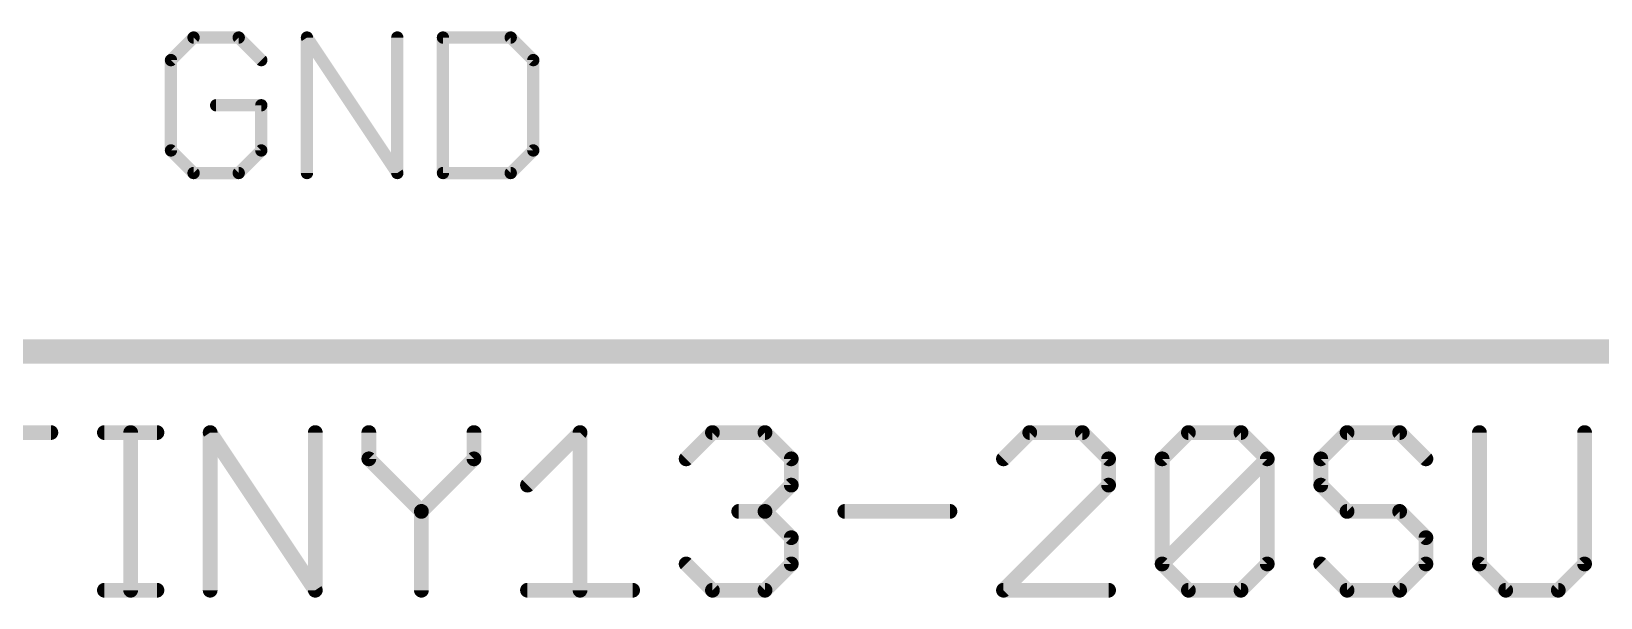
# Model space of a CAD drawing. Extents: x -18 to 94, y 13 to 106.
# Drawn here: x 51.76 to 67.95, y 45.72 to 51.56 of the extents above; entities that cross this region are included whole.
import ezdxf

# ---------------------------------------------------------------- set-up
doc = ezdxf.new("R2010")
doc.units = 0
for name, color, linetype in [('94', 14, 'CONTINUOUS'), ('95', 251, 'CONTINUOUS'), ('96', 251, 'CONTINUOUS')]:
    doc.layers.add(name, color=color, linetype=linetype)

msp = doc.modelspace()

# ---------------------------------------------------------------- linework, layer by layer
at = {"layer": '94', "const_width": 0.254}
msp.add_lwpolyline([(93.98, 48.26), (50.8, 48.26)], dxfattribs=at)
at = {"layer": '95', "const_width": 0.127}
for points in [[(53.4333, 51.4997), (53.2003, 51.2667)], [(53.8994, 51.4997), (53.4333, 51.4997)], [(54.1324, 51.2667), (53.8994, 51.4997)], [(54.6036, 50.1015), (54.6036, 51.4997)], [(54.6036, 51.4997), (55.5357, 50.1015)], [(55.5357, 50.1015), (55.5357, 51.4997)], [(56.0069, 51.4997), (56.0069, 50.1015)], [(56.706, 51.4997), (56.0069, 51.4997)], [(56.939, 51.2667), (56.706, 51.4997)], [(53.2003, 51.2667), (53.2003, 50.3345)], [(56.939, 50.3345), (56.939, 51.2667)], [(54.1324, 50.8006), (53.6664, 50.8006)], [(54.1324, 50.3345), (54.1324, 50.8006)], [(53.2003, 50.3345), (53.4333, 50.1015)], [(53.8994, 50.1015), (54.1324, 50.3345)], [(56.706, 50.1015), (56.939, 50.3345)], [(53.4333, 50.1015), (53.8994, 50.1015)], [(56.0069, 50.1015), (56.706, 50.1015)]]:
    msp.add_lwpolyline(points, dxfattribs=at)
at = {"layer": '95', "const_width": 0.0635}
for points in [[(53.4333, 51.5314, 1), (53.4333, 51.4679)], [(53.4558, 51.4772, 1), (53.4109, 51.5221)], [(53.9218, 51.5221, 1), (53.8769, 51.4772)], [(53.8994, 51.4679, 1), (53.8994, 51.5314)], [(54.6353, 51.4997, 1), (54.5718, 51.4997)], [(54.63, 51.5173, 1), (54.5772, 51.4821)], [(55.5675, 51.4997, 1), (55.504, 51.4997)], [(56.0386, 51.4997, 1), (55.9751, 51.4997)], [(56.0069, 51.5314, 1), (56.0069, 51.4679)], [(56.7284, 51.5221, 1), (56.6835, 51.4772)], [(56.706, 51.4679, 1), (56.706, 51.5314)], [(53.2321, 51.2667, 1), (53.1686, 51.2667)], [(56.9707, 51.2667, 1), (56.9072, 51.2667)], [(53.1778, 51.2891, 1), (53.2228, 51.2442)], [(54.11, 51.2442, 1), (54.1549, 51.2891)], [(56.9165, 51.2442, 1), (56.9614, 51.2891)], [(53.6664, 50.8323, 1), (53.6664, 50.7688)], [(54.1642, 50.8006, 1), (54.1007, 50.8006)], [(54.1324, 50.7688, 1), (54.1324, 50.8323)], [(53.2228, 50.357, 1), (53.1778, 50.3121)], [(53.1686, 50.3345, 1), (53.2321, 50.3345)], [(54.1007, 50.3345, 1), (54.1642, 50.3345)], [(54.1549, 50.3121, 1), (54.11, 50.357)], [(56.9072, 50.3345, 1), (56.9707, 50.3345)], [(56.9614, 50.3121, 1), (56.9165, 50.357)], [(53.4333, 50.1333, 1), (53.4333, 50.0697)], [(53.4109, 50.079, 1), (53.4558, 50.124)], [(53.8769, 50.124, 1), (53.9218, 50.079)], [(53.8994, 50.0697, 1), (53.8994, 50.1333)], [(54.5718, 50.1015, 1), (54.6353, 50.1015)], [(55.504, 50.1015, 1), (55.5675, 50.1015)], [(55.5093, 50.0839, 1), (55.5621, 50.1191)], [(56.0069, 50.1333, 1), (56.0069, 50.0697)], [(55.9751, 50.1015, 1), (56.0386, 50.1015)], [(56.6835, 50.124, 1), (56.7284, 50.079)], [(56.706, 50.0697, 1), (56.706, 50.1333)]]:
    msp.add_lwpolyline(points, format="xyb", dxfattribs=at)
at = {"layer": '96', "const_width": 0.1524}
for points in [[(50.8762, 47.4232), (51.9609, 47.4232)], [(52.5134, 47.4232), (53.0557, 47.4232)], [(52.7845, 45.7962), (52.7845, 47.4232)], [(53.6048, 45.7962), (53.6048, 47.4232)], [(53.6048, 47.4232), (54.6895, 45.7962)], [(54.6895, 45.7962), (54.6895, 47.4232)], [(55.242, 47.4232), (55.242, 47.152)], [(56.3266, 47.152), (56.3266, 47.4232)], [(56.8791, 46.8809), (57.4214, 47.4232)], [(57.4214, 47.4232), (57.4214, 45.7962)], [(58.5163, 47.152), (58.7874, 47.4232)], [(58.7874, 47.4232), (59.3298, 47.4232)], [(59.3298, 47.4232), (59.6009, 47.152)], [(62.0617, 47.4232), (61.7906, 47.152)], [(62.6041, 47.4232), (62.0617, 47.4232)], [(62.8752, 47.152), (62.6041, 47.4232)], [(63.4277, 47.152), (63.6989, 47.4232)], [(63.6989, 47.4232), (64.2412, 47.4232)], [(64.2412, 47.4232), (64.5124, 47.152)], [(65.3361, 47.4232), (65.0649, 47.152)], [(65.8784, 47.4232), (65.3361, 47.4232)], [(66.1495, 47.152), (65.8784, 47.4232)], [(66.702, 47.4232), (66.702, 46.0674)], [(67.7867, 46.0674), (67.7867, 47.4232)], [(55.242, 47.152), (55.7843, 46.6097)], [(55.7843, 46.6097), (56.3266, 47.152)], [(59.6009, 47.152), (59.6009, 46.8809)], [(62.8752, 46.8809), (62.8752, 47.152)], [(63.4277, 46.0674), (63.4277, 47.152)], [(63.4277, 46.0674), (64.5124, 47.152)], [(64.5124, 47.152), (64.5124, 46.0674)], [(65.0649, 47.152), (65.0649, 46.8809)], [(59.6009, 46.8809), (59.3298, 46.6097)], [(61.7906, 45.7962), (62.8752, 46.8809)], [(65.0649, 46.8809), (65.3361, 46.6097)], [(55.7843, 46.6097), (55.7843, 45.7962)], [(59.3298, 46.6097), (59.0586, 46.6097)], [(59.3298, 46.6097), (59.6009, 46.3385)], [(60.1534, 46.6097), (61.2381, 46.6097)], [(65.3361, 46.6097), (65.8784, 46.6097)], [(65.8784, 46.6097), (66.1495, 46.3385)], [(59.6009, 46.3385), (59.6009, 46.0674)], [(66.1495, 46.3385), (66.1495, 46.0674)], [(58.7874, 45.7962), (58.5163, 46.0674)], [(59.6009, 46.0674), (59.3298, 45.7962)], [(63.6989, 45.7962), (63.4277, 46.0674)], [(64.5124, 46.0674), (64.2412, 45.7962)], [(65.3361, 45.7962), (65.0649, 46.0674)], [(66.1495, 46.0674), (65.8784, 45.7962)], [(66.702, 46.0674), (66.9732, 45.7962)], [(67.5155, 45.7962), (67.7867, 46.0674)], [(52.5134, 45.7962), (53.0557, 45.7962)], [(56.8791, 45.7962), (57.9638, 45.7962)], [(59.3298, 45.7962), (58.7874, 45.7962)], [(62.8752, 45.7962), (61.7906, 45.7962)], [(64.2412, 45.7962), (63.6989, 45.7962)], [(65.8784, 45.7962), (65.3361, 45.7962)], [(66.9732, 45.7962), (67.5155, 45.7962)]]:
    msp.add_lwpolyline(points, dxfattribs=at)
at = {"layer": '96', "const_width": 0.0762}
for points in [[(51.9609, 47.3851, 1), (51.9609, 47.4613)], [(52.5134, 47.4613, 1), (52.5134, 47.3851)], [(52.8226, 47.4232, 1), (52.7464, 47.4232)], [(53.0557, 47.3851, 1), (53.0557, 47.4613)], [(53.6429, 47.4232, 1), (53.5667, 47.4232)], [(53.6365, 47.4443, 1), (53.5731, 47.4021)], [(54.7276, 47.4232, 1), (54.6514, 47.4232)], [(55.2801, 47.4232, 1), (55.2039, 47.4232)], [(56.3647, 47.4232, 1), (56.2885, 47.4232)], [(57.4595, 47.4232, 1), (57.3833, 47.4232)], [(57.4484, 47.3962, 1), (57.3945, 47.4501)], [(58.7874, 47.4613, 1), (58.7874, 47.3851)], [(58.8144, 47.3962, 1), (58.7605, 47.4501)], [(59.3567, 47.4501, 1), (59.3028, 47.3962)], [(59.3298, 47.3851, 1), (59.3298, 47.4613)], [(62.0617, 47.4613, 1), (62.0617, 47.3851)], [(62.0887, 47.3962, 1), (62.0348, 47.4501)], [(62.631, 47.4501, 1), (62.5771, 47.3962)], [(62.6041, 47.3851, 1), (62.6041, 47.4613)], [(63.6989, 47.4613, 1), (63.6989, 47.3851)], [(63.7258, 47.3962, 1), (63.672, 47.4501)], [(64.2682, 47.4501, 1), (64.2143, 47.3962)], [(64.2412, 47.3851, 1), (64.2412, 47.4613)], [(65.3361, 47.4613, 1), (65.3361, 47.3851)], [(65.363, 47.3962, 1), (65.3091, 47.4501)], [(65.9053, 47.4501, 1), (65.8514, 47.3962)], [(65.8784, 47.3851, 1), (65.8784, 47.4613)], [(66.7401, 47.4232, 1), (66.6639, 47.4232)], [(67.8248, 47.4232, 1), (67.7486, 47.4232)], [(55.2689, 47.179, 1), (55.215, 47.1251)], [(55.2039, 47.152, 1), (55.2801, 47.152)], [(56.2885, 47.152, 1), (56.3647, 47.152)], [(56.3536, 47.1251, 1), (56.2997, 47.179)], [(58.4893, 47.179, 1), (58.5432, 47.1251)], [(59.639, 47.152, 1), (59.5628, 47.152)], [(59.574, 47.1251, 1), (59.6279, 47.179)], [(61.7636, 47.179, 1), (61.8175, 47.1251)], [(62.9133, 47.152, 1), (62.8371, 47.152)], [(62.8483, 47.1251, 1), (62.9022, 47.179)], [(63.4658, 47.152, 1), (63.3896, 47.152)], [(63.4008, 47.179, 1), (63.4547, 47.1251)], [(64.5505, 47.152, 1), (64.4743, 47.152)], [(64.5393, 47.1251, 1), (64.4854, 47.179)], [(64.4855, 47.1251, 1), (64.5393, 47.179)], [(65.0379, 47.179, 1), (65.0918, 47.1251)], [(65.103, 47.152, 1), (65.0268, 47.152)], [(66.1226, 47.1251, 1), (66.1765, 47.179)], [(56.8522, 46.9078, 1), (56.906, 46.8539)], [(59.5628, 46.8809, 1), (59.639, 46.8809)], [(59.6279, 46.8539, 1), (59.574, 46.9078)], [(62.8371, 46.8809, 1), (62.9133, 46.8809)], [(62.9022, 46.8539, 1), (62.8483, 46.9078)], [(65.0918, 46.9078, 1), (65.0379, 46.8539)], [(65.0268, 46.8809, 1), (65.103, 46.8809)], [(55.8224, 46.6097, 1), (55.7462, 46.6097)], [(55.7573, 46.6366, 1), (55.8112, 46.5828)], [(55.7573, 46.5828, 1), (55.8112, 46.6366)], [(59.0586, 46.6478, 1), (59.0586, 46.5716)], [(59.3567, 46.6366, 1), (59.3028, 46.5828)], [(59.3028, 46.6366, 1), (59.3567, 46.5828)], [(59.3298, 46.5716, 1), (59.3298, 46.6478)], [(60.1534, 46.6478, 1), (60.1534, 46.5716)], [(61.2381, 46.5716, 1), (61.2381, 46.6478)], [(65.3361, 46.6478, 1), (65.3361, 46.5716)], [(65.3091, 46.5828, 1), (65.363, 46.6366)], [(65.9053, 46.6366, 1), (65.8514, 46.5828)], [(65.8784, 46.5716, 1), (65.8784, 46.6478)], [(59.639, 46.3385, 1), (59.5628, 46.3385)], [(59.574, 46.3116, 1), (59.6279, 46.3655)], [(66.1876, 46.3385, 1), (66.1114, 46.3385)], [(66.1226, 46.3116, 1), (66.1765, 46.3655)], [(58.5432, 46.0943, 1), (58.4893, 46.0404)], [(59.5628, 46.0674, 1), (59.639, 46.0674)], [(59.6279, 46.0404, 1), (59.574, 46.0943)], [(63.4547, 46.0943, 1), (63.4008, 46.0404)], [(63.4008, 46.0943, 1), (63.4547, 46.0404)], [(63.3896, 46.0674, 1), (63.4658, 46.0674)], [(64.4743, 46.0674, 1), (64.5505, 46.0674)], [(64.5393, 46.0404, 1), (64.4855, 46.0943)], [(65.0918, 46.0943, 1), (65.0379, 46.0404)], [(66.1114, 46.0674, 1), (66.1876, 46.0674)], [(66.1765, 46.0404, 1), (66.1226, 46.0943)], [(66.729, 46.0943, 1), (66.6751, 46.0404)], [(66.6639, 46.0674, 1), (66.7401, 46.0674)], [(67.7486, 46.0674, 1), (67.8248, 46.0674)], [(67.8136, 46.0404, 1), (67.7598, 46.0943)], [(52.5134, 45.8343, 1), (52.5134, 45.7581)], [(52.7464, 45.7962, 1), (52.8226, 45.7962)], [(53.0557, 45.7581, 1), (53.0557, 45.8343)], [(53.5667, 45.7962, 1), (53.6429, 45.7962)], [(54.6514, 45.7962, 1), (54.7276, 45.7962)], [(54.6578, 45.7751, 1), (54.7212, 45.8173)], [(55.7462, 45.7962, 1), (55.8224, 45.7962)], [(56.8791, 45.8343, 1), (56.8791, 45.7581)], [(57.3833, 45.7962, 1), (57.4595, 45.7962)], [(57.9638, 45.7581, 1), (57.9638, 45.8343)], [(58.7874, 45.8343, 1), (58.7874, 45.7581)], [(58.7605, 45.7693, 1), (58.8144, 45.8231)], [(59.3028, 45.8231, 1), (59.3567, 45.7693)], [(59.3298, 45.7581, 1), (59.3298, 45.8343)], [(61.7906, 45.8343, 1), (61.7906, 45.7581)], [(61.7636, 45.8231, 1), (61.8175, 45.7693)], [(62.8752, 45.7581, 1), (62.8752, 45.8343)], [(63.6989, 45.8343, 1), (63.6989, 45.7581)], [(63.672, 45.7693, 1), (63.7258, 45.8231)], [(64.2143, 45.8231, 1), (64.2682, 45.7693)], [(64.2412, 45.7581, 1), (64.2412, 45.8343)], [(65.3361, 45.8343, 1), (65.3361, 45.7581)], [(65.3091, 45.7693, 1), (65.363, 45.8231)], [(65.8514, 45.8231, 1), (65.9053, 45.7693)], [(65.8784, 45.7581, 1), (65.8784, 45.8343)], [(66.9732, 45.8343, 1), (66.9732, 45.7581)], [(66.9463, 45.7693, 1), (67.0001, 45.8231)], [(67.4886, 45.8231, 1), (67.5425, 45.7693)], [(67.5155, 45.7581, 1), (67.5155, 45.8343)]]:
    msp.add_lwpolyline(points, format="xyb", dxfattribs=at)

doc.saveas('drawing.dxf')
